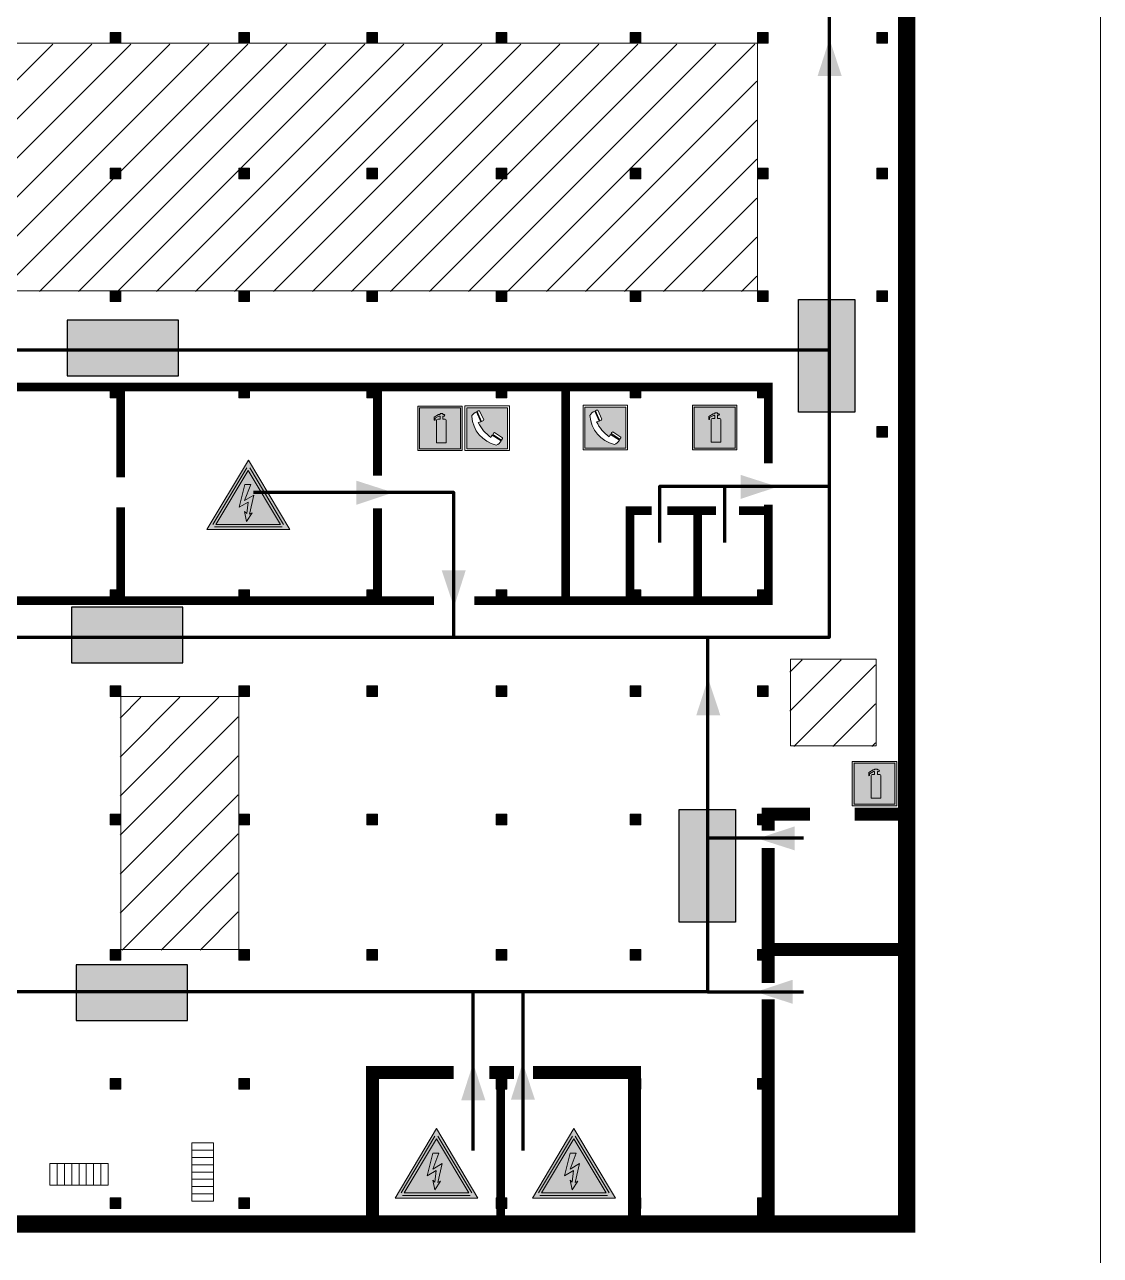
# Model space of a CAD drawing. Header units: millimetres. Extents: x 13810 to 67229, y 12374 to 21950.
# Drawn here: x 29542.7 to 29666.5, y 15065.6 to 15207.2 of the extents above; entities that cross this region are included whole.
import ezdxf

# ---------------------------------------------------------------- set-up
doc = ezdxf.new("R2010")
doc.units = ezdxf.units.MM
doc.layers.add('План_Штампы', color=7, linetype='Continuous')

# ---------------------------------------------------------------- blocks, each defined once
blk = doc.blocks.new('A$C32E8229D')
at = {"true_color": 0xffffff}
blk.add_hatch(color=7, dxfattribs=at).paths.add_polyline_path([(0, 0), (0, -8), (16, -8), (16, 0)])
h = blk.add_hatch(color=126)
h.paths.add_polyline_path([(0.2, -0.2), (15.8, -0.2), (15.8, -7.8), (0.2, -7.8)])
h.paths.add_polyline_path([(13.49, -2.05), (12.08, -2.05), (11.37, -2.63, 0.162397), (11.29, -2.84), (11.29, -3.63), (10.35, -3.63), (10.35, -4.05), (11.68, -4.05), (11.68, -3.48), (12.26, -4.28), (11.29, -5.1), (11.29, -6.78), (11.85, -6.78), (11.85, -5.44), (12.8, -4.64), (12.8, -5.94), (14.46, -5.94), (14.46, -5.39), (13.45, -5.39), (13.45, -3.97), (12.46, -2.59), (13.15, -2.59), (13.69, -3.34), (14.18, -3)], flags=16)
h.paths.add_polyline_path([(10.74, -1.82, 1), (11.8, -1.82, 1)], flags=16)
h.paths.add_polyline_path([(9.39, -3.59), (5.99, -3.59), (6.56, -3.03), (5.91, -3.03), (5.1, -3.83), (5.91, -4.64), (6.56, -4.64), (5.99, -4.09), (9.39, -4.09)], flags=16)
h.paths.add_polyline_path([(4.29, -1.08), (1.72, -1.08), (1.72, -6.6), (4.29, -6.6)], flags=16)
at = {"color": 126}
blk.add_lwpolyline([(16, -8), (0, -8), (0, 0), (16, 0)], close=True, dxfattribs=at)
blk = doc.blocks.new('A$C456E1F9C')
at = {"lineweight": 5}
h = blk.add_hatch(color=242, dxfattribs=at)
h.paths.add_polyline_path([(0.51, -1.47), (0.51, -13.26), (12.29, -13.26), (12.29, -1.47)])
h.paths.add_polyline_path([(5.42, -4.95, -0.254479), (4.78, -5.4), (3.52, -2.53, -0.209735), (4.23, -2.4)], flags=16)
h.paths.add_polyline_path([(8.53, -8.6), (10.87, -10.17), (10.54, -10.76), (8.03, -9.13, -0.192251)], flags=16)
h.paths.add_polyline_path([(4.61, -5.49, 0.005518), (3.87, -5.72, 0.128647), (7.49, -10.01, 0.00809), (7.83, -9.33), (10.47, -10.97, -0.16736), (8.99, -12.25, -0.327862), (1.95, -3.95, -0.166952), (3.36, -2.62)], flags=16)
at = {"color": 242, "lineweight": 5}
for p, q in [((0, -13.77), (0, -0.97)), ((12.8, -0.97), (0, -0.97)), ((4.61, -5.49), (3.36, -2.62)), ((3.52, -2.53), (4.78, -5.4)), ((4.23, -2.4), (5.42, -4.95)), ((12.8, -13.77), (12.8, -0.97)), ((7.83, -9.33), (10.47, -10.97)), ((8.03, -9.13), (10.54, -10.76)), ((10.81, -10.12), (8.53, -8.6)), ((10.54, -10.76), (10.8, -10.3)), ((10.8, -10.3), (10.81, -10.12)), ((0, -13.77), (12.8, -13.77))]:
    blk.add_line(p, q, dxfattribs=at)
blk.add_lwpolyline([(0.51, -1.47), (12.29, -1.47), (12.29, -13.26), (0.51, -13.26)], close=True, dxfattribs=at)
for centre, radius, start, end in [((4.59, -5.34), 2.99, 114.2845, 152.1974), ((4.02, -3.27), 0.891, 76.3284, 123.7092), ((11.12, -3.31), 9.19, 183.9915, 256.6009), ((14.98, -39.1), 35.17, 107.1487, 108.4135), ((13.86, -0.94), 11.08, 205.5536, 234.8762), ((4.68, -4.59), 0.824, 276.9621, 334.0723), ((-13.31, 0.8), 23.44, 332.5487, 334.4027), ((8.94, -9.5), 0.989, 114.4092, 157.9388), ((7.87, -9.46), 3, 291.9291, 329.9329)]:
    blk.add_arc(centre, radius, start, end, dxfattribs=at)
blk = doc.blocks.new('A$C3AD82952')
at = {"true_color": 0xf5f5ff}
h = blk.add_hatch(color=7, dxfattribs=at)
h.dxf.hatch_style = 1
h.paths.add_polyline_path([(8.21, 8.73, 0.414214), (7.89, 9.05), (7.22, 9.05), (7.22, 9.92), (7.59, 9.92, 1), (7.57, 10.36), (7.22, 10.36), (7.22, 10.6), (6.43, 10.6), (6.43, 10.36), (6.01, 10.36), (4.74, 9.59), (4.74, 8.69), (4.98, 8.73), (4.98, 9.26), (6.12, 9.91), (6.43, 9.91), (6.43, 9.05), (5.76, 9.05, 0.414214), (5.44, 8.73), (5.44, 2.2), (8.21, 2.2)], flags=0)
h.paths.add_polyline_path([(12.8, 12.8), (0, 12.8), (0, 0), (12.8, 0)])
h.paths.add_polyline_path([(0.51, 12.29), (12.29, 12.29), (12.29, 0.51), (0.51, 0.51)], flags=16)
h.paths.add_polyline_path([(4.74, 9.59), (6.01, 10.36), (6.43, 10.36), (6.43, 10.6), (7.22, 10.6), (7.22, 10.36), (7.59, 10.36, -0.94586), (7.59, 9.92), (7.22, 9.92), (7.22, 9.05), (7.89, 9.05, -0.414214), (8.21, 8.73), (8.21, 2.2), (5.44, 2.2), (5.44, 8.73, -0.414214), (5.76, 9.05), (6.43, 9.05), (6.43, 9.91), (6.12, 9.91), (4.98, 9.26), (4.98, 8.73), (4.74, 8.69)], flags=0)
h = blk.add_hatch(color=242)
h.dxf.hatch_style = 1
h.paths.add_polyline_path([(12.29, 12.29), (0.51, 12.29), (0.51, 0.51), (12.29, 0.51)])
h.paths.add_polyline_path([(4.74, 8.69), (4.74, 9.59), (6.01, 10.36), (6.43, 10.36), (6.43, 10.6), (7.22, 10.6), (7.22, 10.36), (7.59, 10.36, -0.94586), (7.59, 9.92), (7.22, 9.92), (7.22, 9.05), (7.89, 9.05, -0.414214), (8.21, 8.73), (8.21, 2.2), (5.44, 2.2), (5.44, 8.73, -0.414214), (5.76, 9.05), (6.43, 9.05), (6.43, 9.91), (6.12, 9.91), (4.98, 9.26), (4.98, 8.73)], flags=16)
h = blk.add_hatch(color=7, dxfattribs=at)
h.dxf.hatch_style = 1
h.paths.add_polyline_path([(8.21, 8.73, 0.414214), (7.89, 9.05), (7.22, 9.05), (7.22, 9.92), (7.59, 9.92, 1), (7.57, 10.36), (7.22, 10.36), (7.22, 10.6), (6.43, 10.6), (6.43, 10.36), (6.01, 10.36), (4.74, 9.59), (4.74, 8.69), (4.98, 8.73), (4.98, 9.26), (6.12, 9.91), (6.43, 9.91), (6.43, 9.05), (5.76, 9.05, 0.414214), (5.44, 8.73), (5.44, 2.2), (8.21, 2.2)])
at = {"color": 242, "lineweight": 5}
for p, q in [((0, 0), (0, 12.8)), ((0, 12.8), (12.8, 12.8)), ((12.8, 0), (12.8, 12.8)), ((6.01, 10.36), (4.74, 9.59)), ((4.74, 9.59), (4.74, 8.69)), ((4.74, 8.69), (4.98, 8.73)), ((4.98, 9.26), (6.12, 9.91)), ((4.98, 8.73), (4.98, 9.26)), ((5.44, 2.2), (5.44, 8.73)), ((5.76, 9.05), (6.43, 9.05)), ((6.01, 10.36), (6.43, 10.36)), ((6.12, 9.91), (6.43, 9.91)), ((7.22, 10.6), (6.43, 10.6)), ((6.43, 10.6), (6.43, 10.36)), ((6.43, 9.91), (6.43, 9.05)), ((7.22, 10.36), (7.22, 10.6)), ((7.59, 10.36), (7.22, 10.36)), ((7.22, 9.05), (7.22, 9.92)), ((7.59, 9.92), (7.22, 9.92)), ((7.89, 9.05), (7.22, 9.05)), ((8.21, 2.2), (8.21, 8.73)), ((0, 0), (12.8, 0)), ((5.44, 2.2), (8.21, 2.2))]:
    blk.add_line(p, q, dxfattribs=at)
blk.add_lwpolyline([(0.51, 12.29), (12.29, 12.29), (12.29, 0.51), (0.51, 0.51)], close=True, dxfattribs=at)
for centre, radius, start, end in [((5.76, 8.73), 0.32, 90, 180), ((7.58, 10.14), 0.223, 273.1875, 86.8125), ((7.89, 8.73), 0.32, 0, 90)]:
    blk.add_arc(centre, radius, start, end, dxfattribs=at)
blk = doc.blocks.new('A$C3E6D3DDE')
at = {"lineweight": 5}
h = blk.add_hatch(color=40, dxfattribs=at)
h.paths.add_polyline_path([(24.1, 1.45), (16.46, -11.35), (31.74, -11.35)])
h.paths.add_polyline_path([(24.09, -0.46), (30.03, -10.41), (18.14, -10.41)], flags=16)
h.paths.add_polyline_path([(24.54, -3.08), (23.41, -6.02), (25.13, -5.01), (24.33, -8.5), (24.82, -8.27), (23.79, -9.86), (23.4, -8.04), (23.8, -8.43), (24.04, -6.29), (22.39, -7.25), (23.44, -3.08)], flags=0)
h = blk.add_hatch(color=256, dxfattribs=at)
h.paths.add_polyline_path([(24.37, 0.03, 0.567511), (23.82, 0.03), (17.59, -10.4, 0.582454), (17.86, -10.88), (30.32, -10.88, 0.582149), (30.6, -10.4)])
h.paths.add_polyline_path([(24.09, -0.46), (18.14, -10.41), (30.03, -10.41)], flags=16)
h.paths.add_polyline_path([(24.54, -3.08), (23.41, -6.02), (25.13, -5.01), (24.33, -8.5), (24.82, -8.27), (23.79, -9.86), (23.4, -8.04), (23.8, -8.43), (24.04, -6.29), (22.39, -7.25), (23.44, -3.08)], flags=0)
h = blk.add_hatch(color=40, dxfattribs=at)
h.paths.add_polyline_path([(24.09, -0.46), (18.14, -10.41), (30.03, -10.41)])
h.paths.add_polyline_path([(24.82, -8.27), (23.79, -9.86), (23.4, -8.04), (23.8, -8.43), (24.04, -6.29), (22.39, -7.25), (23.44, -3.08), (24.54, -3.08), (23.41, -6.02), (25.13, -5.01), (24.33, -8.5)], flags=16)
at = {"color": 40, "lineweight": 5}
for p, q in [((16.46, -11.35), (24.1, 1.45)), ((24.1, 1.45), (31.74, -11.35))]:
    blk.add_line(p, q, dxfattribs=at)
at = {"lineweight": 5}
for p, q in [((17.59, -10.4), (23.82, 0.03)), ((24.37, 0.03), (30.6, -10.4)), ((18.14, -10.41), (24.09, -0.46)), ((24.09, -0.46), (30.03, -10.41)), ((23.44, -3.08), (22.39, -7.25)), ((23.41, -6.02), (24.54, -3.08)), ((24.54, -3.08), (23.44, -3.08)), ((22.39, -7.25), (24.04, -6.29)), ((25.13, -5.01), (23.41, -6.02)), ((24.04, -6.29), (23.8, -8.43)), ((24.33, -8.5), (25.13, -5.01)), ((23.8, -8.43), (23.4, -8.04)), ((23.4, -8.04), (23.79, -9.86)), ((23.79, -9.86), (24.82, -8.27)), ((24.82, -8.27), (24.33, -8.5)), ((17.86, -10.88), (30.32, -10.88)), ((18.14, -10.41), (30.03, -10.41))]:
    blk.add_line(p, q, dxfattribs=at)
at = {"color": 50, "lineweight": 5}
blk.add_line((31.74, -11.35), (16.46, -11.35), dxfattribs=at)

msp = doc.modelspace()

# ---------------------------------------------------------------- hatches: boundary and pattern name
at = {"lineweight": 0}
h = msp.add_hatch(dxfattribs=at)
h.set_pattern_fill('ANSI31', color=256, angle=180)
h.set_pattern_definition([(225, (46856.7912, 21946.0448), (2.24506403, -2.24506403), [])])
h.paths.add_polyline_path([(29630.82, 15124.14), (29640.66, 15124.14), (29640.66, 15134.09), (29630.82, 15134.09)])
h.paths.add_polyline_path([(29553.71, 15100.7), (29567.31, 15100.7), (29567.31, 15129.8), (29553.71, 15129.8)])
h.paths.add_polyline_path([(29523.06, 15100.7), (29537.72, 15100.7), (29537.72, 15129.8), (29523.06, 15129.8)])
h.paths.add_polyline_path([(29479.03, 15100.7), (29506.93, 15100.7), (29506.93, 15129.8), (29479.03, 15129.8)])
h.paths.add_polyline_path([(29466.35, 15117.8), (29476, 15117.8), (29476, 15127.51), (29466.35, 15127.51)])
h.paths.add_polyline_path([(29464.52, 15072.13), (29477.81, 15072.13), (29477.81, 15084.62), (29464.52, 15084.62)])
h.paths.add_polyline_path([(29344.69, 15100.7), (29417.82, 15100.7), (29417.82, 15129.8), (29344.69, 15129.8)])
h.paths.add_polyline_path([(29194.26, 15100.7), (29313.12, 15100.7), (29313.12, 15129.8), (29194.26, 15129.8)])
h.paths.add_polyline_path([(29224.82, 15176.5), (29313.12, 15176.5), (29313.12, 15204.98), (29224.82, 15204.98)])
h.paths.add_polyline_path([(29359.24, 15176.5), (29447.7, 15176.5), (29447.7, 15204.98), (29359.24, 15204.98)])
h.paths.add_polyline_path([(29465.44, 15177.79), (29476.69, 15177.79), (29476.69, 15188.49), (29465.44, 15188.49)])
h.paths.add_polyline_path([(29465.44, 15207.4), (29476.69, 15207.4), (29476.69, 15218.1), (29465.44, 15218.1)])
h.paths.add_polyline_path([(29479.03, 15176.5), (29627.02, 15176.5), (29627.02, 15204.98), (29479.03, 15204.98)])
h = msp.add_hatch(color=256, dxfattribs=at)
h.dxf.hatch_style = 1
h.paths.add_polyline_path([(29552.56, 15206.29), (29552.56, 15205.06), (29553.78, 15205.06), (29553.78, 15206.29)])
h = msp.add_hatch(color=256, dxfattribs=at)
h.dxf.hatch_style = 1
h.paths.add_polyline_path([(29567.38, 15206.29), (29567.38, 15205.06), (29568.61, 15205.06), (29568.61, 15206.29)])
h = msp.add_hatch(color=256, dxfattribs=at)
h.dxf.hatch_style = 1
h.paths.add_polyline_path([(29582.12, 15206.29), (29582.12, 15205.06), (29583.34, 15205.06), (29583.34, 15206.29)])
h = msp.add_hatch(color=256, dxfattribs=at)
h.dxf.hatch_style = 1
h.paths.add_polyline_path([(29597, 15206.29), (29597, 15205.06), (29598.22, 15205.06), (29598.22, 15206.29)])
h = msp.add_hatch(color=256, dxfattribs=at)
h.dxf.hatch_style = 1
h.paths.add_polyline_path([(29612.42, 15206.29), (29612.42, 15205.06), (29613.64, 15205.06), (29613.64, 15206.29)])
h = msp.add_hatch(color=256, dxfattribs=at)
h.dxf.hatch_style = 1
h.paths.add_polyline_path([(29627.09, 15206.29), (29627.09, 15205.06), (29628.31, 15205.06), (29628.31, 15206.29)])
h = msp.add_hatch(color=256, dxfattribs=at)
h.dxf.hatch_style = 1
h.paths.add_polyline_path([(29640.82, 15206.29), (29640.82, 15205.06), (29642.04, 15205.06), (29642.04, 15206.29)])
h = msp.add_hatch(color=256, dxfattribs=at)
h.dxf.hatch_style = 1
h.paths.add_polyline_path([(29552.56, 15190.71), (29552.56, 15189.48), (29553.78, 15189.48), (29553.78, 15190.71)])
h = msp.add_hatch(color=256, dxfattribs=at)
h.dxf.hatch_style = 1
h.paths.add_polyline_path([(29567.38, 15190.71), (29567.38, 15189.48), (29568.61, 15189.48), (29568.61, 15190.71)])
h = msp.add_hatch(color=256, dxfattribs=at)
h.dxf.hatch_style = 1
h.paths.add_polyline_path([(29582.12, 15190.71), (29582.12, 15189.48), (29583.34, 15189.48), (29583.34, 15190.71)])
h = msp.add_hatch(color=256, dxfattribs=at)
h.dxf.hatch_style = 1
h.paths.add_polyline_path([(29597, 15190.71), (29597, 15189.48), (29598.22, 15189.48), (29598.22, 15190.71)])
h = msp.add_hatch(color=256, dxfattribs=at)
h.dxf.hatch_style = 1
h.paths.add_polyline_path([(29612.42, 15190.71), (29612.42, 15189.48), (29613.64, 15189.48), (29613.64, 15190.71)])
h = msp.add_hatch(color=256, dxfattribs=at)
h.dxf.hatch_style = 1
h.paths.add_polyline_path([(29627.09, 15190.71), (29627.09, 15189.48), (29628.31, 15189.48), (29628.31, 15190.71)])
h = msp.add_hatch(color=256, dxfattribs=at)
h.dxf.hatch_style = 1
h.paths.add_polyline_path([(29640.82, 15190.71), (29640.82, 15189.48), (29642.04, 15189.48), (29642.04, 15190.71)])
h = msp.add_hatch(color=256, dxfattribs=at)
h.dxf.hatch_style = 1
h.paths.add_polyline_path([(29552.56, 15176.58), (29552.56, 15175.35), (29553.78, 15175.35), (29553.78, 15176.58)])
h = msp.add_hatch(color=256, dxfattribs=at)
h.dxf.hatch_style = 1
h.paths.add_polyline_path([(29567.38, 15176.58), (29567.38, 15175.35), (29568.61, 15175.35), (29568.61, 15176.58)])
h = msp.add_hatch(color=256, dxfattribs=at)
h.dxf.hatch_style = 1
h.paths.add_polyline_path([(29582.12, 15176.58), (29582.12, 15175.35), (29583.34, 15175.35), (29583.34, 15176.58)])
h = msp.add_hatch(color=256, dxfattribs=at)
h.dxf.hatch_style = 1
h.paths.add_polyline_path([(29597, 15176.58), (29597, 15175.35), (29598.22, 15175.35), (29598.22, 15176.58)])
h = msp.add_hatch(color=256, dxfattribs=at)
h.dxf.hatch_style = 1
h.paths.add_polyline_path([(29612.42, 15176.58), (29612.42, 15175.35), (29613.64, 15175.35), (29613.64, 15176.58)])
h = msp.add_hatch(color=256, dxfattribs=at)
h.dxf.hatch_style = 1
h.paths.add_polyline_path([(29627.09, 15176.58), (29627.09, 15175.35), (29628.31, 15175.35), (29628.31, 15176.58)])
h = msp.add_hatch(color=256, dxfattribs=at)
h.dxf.hatch_style = 1
h.paths.add_polyline_path([(29640.82, 15176.58), (29640.82, 15175.35), (29642.04, 15175.35), (29642.04, 15176.58)])
h = msp.add_hatch(color=256, dxfattribs=at)
h.dxf.hatch_style = 1
h.paths.add_polyline_path([(29552.56, 15165.51), (29552.56, 15164.28), (29553.78, 15164.28), (29553.78, 15165.51)])
h = msp.add_hatch(color=256, dxfattribs=at)
h.dxf.hatch_style = 1
h.paths.add_polyline_path([(29567.38, 15165.51), (29567.38, 15164.28), (29568.61, 15164.28), (29568.61, 15165.51)])
h = msp.add_hatch(color=256, dxfattribs=at)
h.dxf.hatch_style = 1
h.paths.add_polyline_path([(29582.12, 15165.51), (29582.12, 15164.28), (29583.34, 15164.28), (29583.34, 15165.51)])
h = msp.add_hatch(color=256, dxfattribs=at)
h.dxf.hatch_style = 1
h.paths.add_polyline_path([(29597, 15165.51), (29597, 15164.28), (29598.22, 15164.28), (29598.22, 15165.51)])
h = msp.add_hatch(color=256, dxfattribs=at)
h.dxf.hatch_style = 1
h.paths.add_polyline_path([(29612.42, 15165.51), (29612.42, 15164.28), (29613.64, 15164.28), (29613.64, 15165.51)])
h = msp.add_hatch(color=256, dxfattribs=at)
h.dxf.hatch_style = 1
h.paths.add_polyline_path([(29627.09, 15165.51), (29627.09, 15164.28), (29628.31, 15164.28), (29628.31, 15165.51)])
h = msp.add_hatch(color=256, dxfattribs=at)
h.dxf.hatch_style = 1
h.paths.add_polyline_path([(29640.82, 15160.97), (29640.82, 15159.74), (29642.04, 15159.74), (29642.04, 15160.97)])
h = msp.add_hatch(color=256, dxfattribs=at)
h.dxf.hatch_style = 1
h.paths.add_polyline_path([(29552.56, 15142.15), (29552.56, 15140.91), (29553.78, 15140.91), (29553.78, 15142.15)])
h = msp.add_hatch(color=256, dxfattribs=at)
h.dxf.hatch_style = 1
h.paths.add_polyline_path([(29567.38, 15142.15), (29567.38, 15140.91), (29568.61, 15140.91), (29568.61, 15142.15)])
h = msp.add_hatch(color=256, dxfattribs=at)
h.dxf.hatch_style = 1
h.paths.add_polyline_path([(29582.12, 15142.15), (29582.12, 15140.91), (29583.34, 15140.91), (29583.34, 15142.15)])
h = msp.add_hatch(color=256, dxfattribs=at)
h.dxf.hatch_style = 1
h.paths.add_polyline_path([(29597, 15142.15), (29597, 15140.91), (29598.22, 15140.91), (29598.22, 15142.15)])
h = msp.add_hatch(color=256, dxfattribs=at)
h.dxf.hatch_style = 1
h.paths.add_polyline_path([(29612.42, 15142.15), (29612.42, 15140.91), (29613.64, 15140.91), (29613.64, 15142.15)])
h = msp.add_hatch(color=256, dxfattribs=at)
h.dxf.hatch_style = 1
h.paths.add_polyline_path([(29627.09, 15142.15), (29627.09, 15140.91), (29628.31, 15140.91), (29628.31, 15142.15)])
h = msp.add_hatch(color=256, dxfattribs=at)
h.dxf.hatch_style = 1
h.paths.add_polyline_path([(29552.56, 15131.11), (29552.56, 15129.88), (29553.78, 15129.88), (29553.78, 15131.11)])
h = msp.add_hatch(color=256, dxfattribs=at)
h.dxf.hatch_style = 1
h.paths.add_polyline_path([(29567.38, 15131.11), (29567.38, 15129.88), (29568.61, 15129.88), (29568.61, 15131.11)])
h = msp.add_hatch(color=256, dxfattribs=at)
h.dxf.hatch_style = 1
h.paths.add_polyline_path([(29582.12, 15131.11), (29582.12, 15129.88), (29583.34, 15129.88), (29583.34, 15131.11)])
h = msp.add_hatch(color=256, dxfattribs=at)
h.dxf.hatch_style = 1
h.paths.add_polyline_path([(29597, 15131.11), (29597, 15129.88), (29598.22, 15129.88), (29598.22, 15131.11)])
h = msp.add_hatch(color=256, dxfattribs=at)
h.dxf.hatch_style = 1
h.paths.add_polyline_path([(29612.42, 15131.11), (29612.42, 15129.88), (29613.64, 15129.88), (29613.64, 15131.11)])
h = msp.add_hatch(color=256, dxfattribs=at)
h.dxf.hatch_style = 1
h.paths.add_polyline_path([(29627.09, 15131.11), (29627.09, 15129.88), (29628.31, 15129.88), (29628.31, 15131.11)])
h = msp.add_hatch(color=256, dxfattribs=at)
h.dxf.hatch_style = 1
h.paths.add_polyline_path([(29552.56, 15116.36), (29552.56, 15115.13), (29553.78, 15115.13), (29553.78, 15116.36)])
h = msp.add_hatch(color=256, dxfattribs=at)
h.dxf.hatch_style = 1
h.paths.add_polyline_path([(29567.38, 15116.36), (29567.38, 15115.13), (29568.61, 15115.13), (29568.61, 15116.36)])
h = msp.add_hatch(color=256, dxfattribs=at)
h.dxf.hatch_style = 1
h.paths.add_polyline_path([(29582.12, 15116.36), (29582.12, 15115.13), (29583.34, 15115.13), (29583.34, 15116.36)])
h = msp.add_hatch(color=256, dxfattribs=at)
h.dxf.hatch_style = 1
h.paths.add_polyline_path([(29597, 15116.36), (29597, 15115.13), (29598.22, 15115.13), (29598.22, 15116.36)])
h = msp.add_hatch(color=256, dxfattribs=at)
h.dxf.hatch_style = 1
h.paths.add_polyline_path([(29612.42, 15116.36), (29612.42, 15115.13), (29613.64, 15115.13), (29613.64, 15116.36)])
h = msp.add_hatch(color=256, dxfattribs=at)
h.dxf.hatch_style = 1
h.paths.add_polyline_path([(29627.09, 15116.36), (29627.09, 15115.13), (29628.31, 15115.13), (29628.31, 15116.36)])
h = msp.add_hatch(color=256, dxfattribs=at)
h.dxf.hatch_style = 1
h.paths.add_polyline_path([(29552.56, 15100.78), (29552.56, 15099.55), (29553.78, 15099.55), (29553.78, 15100.78)])
h = msp.add_hatch(color=256, dxfattribs=at)
h.dxf.hatch_style = 1
h.paths.add_polyline_path([(29567.38, 15100.78), (29567.38, 15099.55), (29568.61, 15099.55), (29568.61, 15100.78)])
h = msp.add_hatch(color=256, dxfattribs=at)
h.dxf.hatch_style = 1
h.paths.add_polyline_path([(29582.12, 15100.78), (29582.12, 15099.55), (29583.34, 15099.55), (29583.34, 15100.78)])
h = msp.add_hatch(color=256, dxfattribs=at)
h.dxf.hatch_style = 1
h.paths.add_polyline_path([(29597, 15100.78), (29597, 15099.55), (29598.22, 15099.55), (29598.22, 15100.78)])
h = msp.add_hatch(color=256, dxfattribs=at)
h.dxf.hatch_style = 1
h.paths.add_polyline_path([(29612.42, 15100.78), (29612.42, 15099.55), (29613.64, 15099.55), (29613.64, 15100.78)])
h = msp.add_hatch(color=256, dxfattribs=at)
h.dxf.hatch_style = 1
h.paths.add_polyline_path([(29627.09, 15100.78), (29627.09, 15099.55), (29628.31, 15099.55), (29628.31, 15100.78)])
h = msp.add_hatch(color=256, dxfattribs=at)
h.dxf.hatch_style = 1
h.paths.add_polyline_path([(29552.56, 15085.93), (29552.56, 15084.7), (29553.78, 15084.7), (29553.78, 15085.93)])
h = msp.add_hatch(color=256, dxfattribs=at)
h.dxf.hatch_style = 1
h.paths.add_polyline_path([(29567.38, 15085.93), (29567.38, 15084.7), (29568.61, 15084.7), (29568.61, 15085.93)])
h = msp.add_hatch(color=256, dxfattribs=at)
h.dxf.hatch_style = 1
h.paths.add_polyline_path([(29582.12, 15085.93), (29582.12, 15084.7), (29583.34, 15084.7), (29583.34, 15085.93)])
h = msp.add_hatch(color=256, dxfattribs=at)
h.dxf.hatch_style = 1
h.paths.add_polyline_path([(29597, 15085.93), (29597, 15084.7), (29598.22, 15084.7), (29598.22, 15085.93)])
h = msp.add_hatch(color=256, dxfattribs=at)
h.dxf.hatch_style = 1
h.paths.add_polyline_path([(29612.42, 15085.93), (29612.42, 15084.7), (29613.64, 15084.7), (29613.64, 15085.93)])
h = msp.add_hatch(color=256, dxfattribs=at)
h.dxf.hatch_style = 1
h.paths.add_polyline_path([(29627.09, 15085.93), (29627.09, 15084.7), (29628.31, 15084.7), (29628.31, 15085.93)])
h = msp.add_hatch(color=256, dxfattribs=at)
h.dxf.hatch_style = 1
h.paths.add_polyline_path([(29552.56, 15072.21), (29552.56, 15070.98), (29553.78, 15070.98), (29553.78, 15072.21)])
h = msp.add_hatch(color=256, dxfattribs=at)
h.dxf.hatch_style = 1
h.paths.add_polyline_path([(29567.38, 15072.21), (29567.38, 15070.98), (29568.61, 15070.98), (29568.61, 15072.21)])
h = msp.add_hatch(color=256, dxfattribs=at)
h.dxf.hatch_style = 1
h.paths.add_polyline_path([(29582.12, 15072.21), (29582.12, 15070.98), (29583.34, 15070.98), (29583.34, 15072.21)])
h = msp.add_hatch(color=256, dxfattribs=at)
h.dxf.hatch_style = 1
h.paths.add_polyline_path([(29597, 15072.21), (29597, 15070.98), (29598.22, 15070.98), (29598.22, 15072.21)])
h = msp.add_hatch(color=256, dxfattribs=at)
h.dxf.hatch_style = 1
h.paths.add_polyline_path([(29612.42, 15072.21), (29612.42, 15070.98), (29613.64, 15070.98), (29613.64, 15072.21)])
h = msp.add_hatch(color=256, dxfattribs=at)
h.dxf.hatch_style = 1
h.paths.add_polyline_path([(29627.09, 15072.21), (29627.09, 15070.98), (29628.31, 15070.98), (29628.31, 15072.21)])
h = msp.add_hatch(color=256, dxfattribs=at)
h.dxf.hatch_style = 1
h.paths.add_polyline_path([(29627.09, 15070.98), (29627.09, 15069.75), (29628.31, 15069.75), (29628.31, 15070.98)])

# ---------------------------------------------------------------- linework, layer by layer
at = {"color": 126, "lineweight": 0, "true_color": 0x008754}
msp.add_lwpolyline([(29066.55, 15334.23), (29666.55, 15334.23), (29666.55, 14939.23), (29066.55, 14939.23)], close=True, dxfattribs=at)
at = {"lineweight": 0}
for points, const_width in [([(29184.4, 15236.87), (29083.43, 15236.87), (29083.43, 15175.92), (29098.18, 15175.92), (29098.18, 15161.18), (29117.21, 15161.18), (29117.21, 15069.17), (29644.26, 15069.17), (29644.26, 15071.28)], 2), ([(29644.19, 15069.45), (29644.26, 15069.45), (29644.26, 15236.87), (29187.77, 15236.87)], 2), ([(29508.33, 15152.41), (29508.33, 15165.51), (29628.31, 15165.51), (29628.31, 15156.72)], 1), ([(29553.78, 15165.51), (29553.78, 15155.12)], 1), ([(29583.34, 15165.51), (29583.34, 15155.32)], 1), ([(29605.01, 15165.51), (29605.01, 15140.91)], 1), ([(29553.78, 15151.64), (29553.78, 15140.91)], 1), ([(29583.34, 15151.54), (29583.34, 15140.91)], 1), ([(29628.31, 15151.95), (29628.31, 15140.91), (29594.49, 15140.91)], 1), ([(29612.42, 15140.91), (29612.42, 15151.29), (29614.9, 15151.29)], 1), ([(29616.71, 15151.29), (29622.3, 15151.29)], 1), ([(29620.19, 15151.29), (29620.19, 15140.91)], 1), ([(29628.31, 15151.29), (29624.94, 15151.29)], 1), ([(29589.85, 15140.91), (29508.33, 15140.91), (29508.33, 15148.05)], 1), ([(29628.31, 15114.45), (29628.31, 15116.36), (29633.13, 15116.36)], 1.5), ([(29638.26, 15116.36), (29643.96, 15116.36)], 1.5), ([(29628.31, 15096.92), (29628.31, 15112.46)], 1.5), ([(29628.31, 15100.78), (29643.63, 15100.78)], 1.5), ([(29628.31, 15069.75), (29628.31, 15095.04)], 1.5), ([(29592.12, 15086.63), (29582.77, 15086.63), (29582.77, 15069.66)], 1.5), ([(29599.07, 15086.63), (29596.22, 15086.63)], 1.5), ([(29597.51, 15069.4), (29597.51, 15087.14)], 1), ([(29612.91, 15069.64), (29612.91, 15086.63), (29601.23, 15086.63)], 1.5)]:
    msp.add_lwpolyline(points, dxfattribs=dict(at, const_width=const_width))
at = {"color": 126, "lineweight": 100, "true_color": 0x008754}
for points in [[(29620.8, 15232.13), (29625.2, 15232.13), (29625.2, 15227.77), (29615.91, 15227.77), (29615.91, 15211.26), (29635.32, 15211.26), (29635.32, 15136.67), (29185.35, 15136.67), (29185.35, 15095.91), (29175.06, 15087.78), (29175.06, 15072.08), (29165.17, 15072.08), (29165.17, 15083.14), (29168.9, 15083.14), (29168.9, 15079.24)], [(29635.32, 15169.74), (29185.35, 15169.74), (29185.35, 15136.67)], [(29592.13, 15136.67), (29592.13, 15153.36), (29569.05, 15153.36)], [(29623.33, 15147.61), (29623.33, 15154.05), (29615.79, 15154.05), (29615.79, 15147.61)], [(29635.32, 15154.05), (29624.24, 15154.05), (29623.33, 15154.05)], [(29621.32, 15136.67), (29621.32, 15113.59)], [(29632.37, 15113.59), (29621.32, 15113.59), (29621.32, 15095.91), (29632.37, 15095.91)], [(29621.32, 15095.91), (29185.35, 15095.91)], [(29594.35, 15077.65), (29594.35, 15095.91)], [(29600.07, 15095.91), (29600.07, 15077.65)]]:
    msp.add_lwpolyline(points, dxfattribs=at)
at = {"lineweight": 0}
for points in [[(29553.78, 15205.06), (29552.56, 15205.06), (29552.56, 15206.29), (29553.78, 15206.29)], [(29568.61, 15205.06), (29567.38, 15205.06), (29567.38, 15206.29), (29568.61, 15206.29)], [(29583.34, 15205.06), (29582.12, 15205.06), (29582.12, 15206.29), (29583.34, 15206.29)], [(29598.22, 15205.06), (29597, 15205.06), (29597, 15206.29), (29598.22, 15206.29)], [(29613.64, 15205.06), (29612.42, 15205.06), (29612.42, 15206.29), (29613.64, 15206.29)], [(29628.31, 15205.06), (29627.09, 15205.06), (29627.09, 15206.29), (29628.31, 15206.29)], [(29642.04, 15205.06), (29640.82, 15205.06), (29640.82, 15206.29), (29642.04, 15206.29)], [(29627.09, 15176.58), (29479.11, 15176.58), (29479.11, 15205.06), (29627.09, 15205.06)], [(29553.78, 15189.48), (29552.56, 15189.48), (29552.56, 15190.71), (29553.78, 15190.71)], [(29568.61, 15189.48), (29567.38, 15189.48), (29567.38, 15190.71), (29568.61, 15190.71)], [(29583.34, 15189.48), (29582.12, 15189.48), (29582.12, 15190.71), (29583.34, 15190.71)], [(29598.22, 15189.48), (29597, 15189.48), (29597, 15190.71), (29598.22, 15190.71)], [(29613.64, 15189.48), (29612.42, 15189.48), (29612.42, 15190.71), (29613.64, 15190.71)], [(29628.31, 15189.48), (29627.09, 15189.48), (29627.09, 15190.71), (29628.31, 15190.71)], [(29642.04, 15189.48), (29640.82, 15189.48), (29640.82, 15190.71), (29642.04, 15190.71)], [(29553.78, 15175.35), (29552.56, 15175.35), (29552.56, 15176.58), (29553.78, 15176.58)], [(29568.61, 15175.35), (29567.38, 15175.35), (29567.38, 15176.58), (29568.61, 15176.58)], [(29583.34, 15175.35), (29582.12, 15175.35), (29582.12, 15176.58), (29583.34, 15176.58)], [(29598.22, 15175.35), (29597, 15175.35), (29597, 15176.58), (29598.22, 15176.58)], [(29613.64, 15175.35), (29612.42, 15175.35), (29612.42, 15176.58), (29613.64, 15176.58)], [(29628.31, 15175.35), (29627.09, 15175.35), (29627.09, 15176.58), (29628.31, 15176.58)], [(29642.04, 15175.35), (29640.82, 15175.35), (29640.82, 15176.58), (29642.04, 15176.58)], [(29553.78, 15164.28), (29552.56, 15164.28), (29552.56, 15165.51), (29553.78, 15165.51)], [(29568.61, 15164.28), (29567.38, 15164.28), (29567.38, 15165.51), (29568.61, 15165.51)], [(29583.34, 15164.28), (29582.12, 15164.28), (29582.12, 15165.51), (29583.34, 15165.51)], [(29598.22, 15164.28), (29597, 15164.28), (29597, 15165.51), (29598.22, 15165.51)], [(29613.64, 15164.28), (29612.42, 15164.28), (29612.42, 15165.51), (29613.64, 15165.51)], [(29628.31, 15164.28), (29627.09, 15164.28), (29627.09, 15165.51), (29628.31, 15165.51)], [(29642.04, 15159.74), (29640.82, 15159.74), (29640.82, 15160.97), (29642.04, 15160.97)], [(29553.78, 15140.91), (29552.56, 15140.91), (29552.56, 15142.15), (29553.78, 15142.15)], [(29568.61, 15140.91), (29567.38, 15140.91), (29567.38, 15142.15), (29568.61, 15142.15)], [(29583.34, 15140.91), (29582.12, 15140.91), (29582.12, 15142.15), (29583.34, 15142.15)], [(29598.22, 15140.91), (29597, 15140.91), (29597, 15142.15), (29598.22, 15142.15)], [(29613.64, 15140.91), (29612.42, 15140.91), (29612.42, 15142.15), (29613.64, 15142.15)], [(29628.31, 15140.91), (29627.09, 15140.91), (29627.09, 15142.15), (29628.31, 15142.15)], [(29640.73, 15124.22), (29630.89, 15124.22), (29630.89, 15134.17), (29640.73, 15134.17)], [(29553.78, 15129.88), (29552.56, 15129.88), (29552.56, 15131.11), (29553.78, 15131.11)], [(29568.61, 15129.88), (29567.38, 15129.88), (29567.38, 15131.11), (29568.61, 15131.11)], [(29583.34, 15129.88), (29582.12, 15129.88), (29582.12, 15131.11), (29583.34, 15131.11)], [(29598.22, 15129.88), (29597, 15129.88), (29597, 15131.11), (29598.22, 15131.11)], [(29613.64, 15129.88), (29612.42, 15129.88), (29612.42, 15131.11), (29613.64, 15131.11)], [(29628.31, 15129.88), (29627.09, 15129.88), (29627.09, 15131.11), (29628.31, 15131.11)], [(29567.38, 15100.78), (29553.78, 15100.78), (29553.78, 15129.88), (29567.38, 15129.88)], [(29553.78, 15115.13), (29552.56, 15115.13), (29552.56, 15116.36), (29553.78, 15116.36)], [(29568.61, 15115.13), (29567.38, 15115.13), (29567.38, 15116.36), (29568.61, 15116.36)], [(29583.34, 15115.13), (29582.12, 15115.13), (29582.12, 15116.36), (29583.34, 15116.36)], [(29598.22, 15115.13), (29597, 15115.13), (29597, 15116.36), (29598.22, 15116.36)], [(29613.64, 15115.13), (29612.42, 15115.13), (29612.42, 15116.36), (29613.64, 15116.36)], [(29628.31, 15115.13), (29627.09, 15115.13), (29627.09, 15116.36), (29628.31, 15116.36)], [(29553.78, 15099.55), (29552.56, 15099.55), (29552.56, 15100.78), (29553.78, 15100.78)], [(29568.61, 15099.55), (29567.38, 15099.55), (29567.38, 15100.78), (29568.61, 15100.78)], [(29583.34, 15099.55), (29582.12, 15099.55), (29582.12, 15100.78), (29583.34, 15100.78)], [(29598.22, 15099.55), (29597, 15099.55), (29597, 15100.78), (29598.22, 15100.78)], [(29613.64, 15099.55), (29612.42, 15099.55), (29612.42, 15100.78), (29613.64, 15100.78)], [(29628.31, 15099.55), (29627.09, 15099.55), (29627.09, 15100.78), (29628.31, 15100.78)], [(29553.78, 15084.7), (29552.56, 15084.7), (29552.56, 15085.93), (29553.78, 15085.93)], [(29568.61, 15084.7), (29567.38, 15084.7), (29567.38, 15085.93), (29568.61, 15085.93)], [(29583.34, 15084.7), (29582.12, 15084.7), (29582.12, 15085.93), (29583.34, 15085.93)], [(29598.22, 15084.7), (29597, 15084.7), (29597, 15085.93), (29598.22, 15085.93)], [(29613.64, 15084.7), (29612.42, 15084.7), (29612.42, 15085.93), (29613.64, 15085.93)], [(29628.31, 15084.7), (29627.09, 15084.7), (29627.09, 15085.93), (29628.31, 15085.93)], [(29561.96, 15077.68), (29561.96, 15078.52), (29564.47, 15078.52), (29564.47, 15077.68)], [(29561.96, 15076.84), (29561.96, 15077.68), (29564.47, 15077.68), (29564.47, 15076.84)], [(29561.96, 15076), (29561.96, 15076.84), (29564.47, 15076.84), (29564.47, 15076)], [(29545.64, 15076.16), (29546.47, 15076.16), (29546.47, 15073.64), (29545.64, 15073.64)], [(29546.47, 15076.16), (29547.31, 15076.16), (29547.31, 15073.64), (29546.47, 15073.64)], [(29547.31, 15076.16), (29548.15, 15076.16), (29548.15, 15073.64), (29547.31, 15073.64)], [(29548.15, 15076.16), (29548.99, 15076.16), (29548.99, 15073.64), (29548.15, 15073.64)], [(29548.99, 15076.16), (29549.82, 15076.16), (29549.82, 15073.64), (29548.99, 15073.64)], [(29549.82, 15076.16), (29550.66, 15076.16), (29550.66, 15073.64), (29549.82, 15073.64)], [(29550.66, 15076.16), (29551.5, 15076.16), (29551.5, 15073.64), (29550.66, 15073.64)], [(29551.5, 15076.16), (29552.34, 15076.16), (29552.34, 15073.64), (29551.5, 15073.64)], [(29561.96, 15075.16), (29561.96, 15076), (29564.47, 15076), (29564.47, 15075.16)], [(29561.96, 15074.33), (29561.96, 15075.16), (29564.47, 15075.16), (29564.47, 15074.33)], [(29561.96, 15073.49), (29561.96, 15074.33), (29564.47, 15074.33), (29564.47, 15073.49)], [(29561.96, 15072.65), (29561.96, 15073.49), (29564.47, 15073.49), (29564.47, 15072.65)], [(29561.96, 15071.81), (29561.96, 15072.65), (29564.47, 15072.65), (29564.47, 15071.81)], [(29553.78, 15070.98), (29552.56, 15070.98), (29552.56, 15072.21), (29553.78, 15072.21)], [(29568.61, 15070.98), (29567.38, 15070.98), (29567.38, 15072.21), (29568.61, 15072.21)], [(29583.34, 15070.98), (29582.12, 15070.98), (29582.12, 15072.21), (29583.34, 15072.21)], [(29598.22, 15070.98), (29597, 15070.98), (29597, 15072.21), (29598.22, 15072.21)], [(29613.64, 15070.98), (29612.42, 15070.98), (29612.42, 15072.21), (29613.64, 15072.21)], [(29628.31, 15070.98), (29627.09, 15070.98), (29627.09, 15072.21), (29628.31, 15072.21)], [(29628.31, 15069.75), (29627.09, 15069.75), (29627.09, 15070.98), (29628.31, 15070.98)]]:
    msp.add_lwpolyline(points, close=True, dxfattribs=at)
at = {"layer": 'План_Штампы', "color": 126, "true_color": 0x008754}
for points in [[(29636.77, 15201.31), (29634, 15201.31), (29635.37, 15205.56)], [(29580.91, 15151.95), (29580.92, 15154.72), (29585.16, 15153.36)], [(29625.15, 15152.63), (29625.15, 15155.39), (29629.4, 15154.03)], [(29590.73, 15144.42), (29593.5, 15144.42), (29592.14, 15140.17)], [(29622.8, 15127.72), (29620.03, 15127.72), (29621.4, 15131.97)], [(29631.36, 15114.94), (29631.36, 15112.18), (29627.11, 15113.54)], [(29631.14, 15097.29), (29631.14, 15094.52), (29626.89, 15095.89)], [(29595.75, 15083.42), (29592.98, 15083.43), (29594.35, 15087.68)], [(29601.46, 15083.49), (29598.7, 15083.5), (29600.06, 15087.75)]]:
    msp.add_solid(points, dxfattribs=at)

# ---------------------------------------------------------------- block references
for name, p, xscale, yscale, zscale in [('A$C3AD82952', (29587.97, 15158.2), 0.4, 0.4, 0.4), ('A$C456E1F9C', (29593.4, 15163.71), 0.4, 0.4, 0.4), ('A$C456E1F9C', (29607.01, 15163.79), 0.4, 0.4, 0.4), ('A$C3AD82952', (29619.58, 15158.28), 0.4, 0.4, 0.4), ('A$C3E6D3DDE', (29553.41, 15156.2), 0.625, 0.625, 0.625), ('A$C3AD82952', (29637.99, 15117.29), 0.4, 0.4, 0.4), ('A$C3E6D3DDE', (29575.07, 15079.26), 0.625, 0.625, 0.625), ('A$C3E6D3DDE', (29590.88, 15079.26), 0.625, 0.625, 0.625)]:
    msp.add_blockref(name, p, dxfattribs=dict(xscale=xscale, yscale=yscale, zscale=zscale))
at = {"layer": 'План_Штампы', "color": 126, "true_color": 0x008754, "xscale": 0.8100087101568005, "yscale": 0.8100087101568005, "zscale": 0.8100087101568005, "rotation": 269.9978653237144}
for p in [(29638.28, 15175.59), (29624.56, 15116.87)]:
    msp.add_blockref('A$C32E8229D', p, dxfattribs=at)
at = {"layer": 'План_Штампы', "color": 126, "true_color": 0x008754, "xscale": -0.8, "yscale": 0.8, "zscale": 0.8}
for p in [(29560.42, 15173.21), (29560.93, 15140.16), (29561.45, 15099)]:
    msp.add_blockref('A$C32E8229D', p, dxfattribs=at)

doc.saveas('drawing.dxf')
